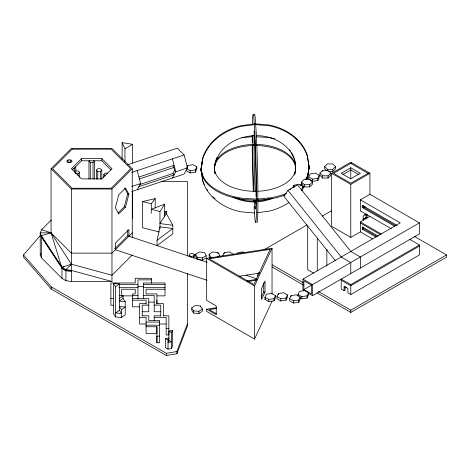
<?xml version="1.0" encoding="UTF-8"?>
<svg xmlns="http://www.w3.org/2000/svg" width="470" height="470" viewBox="0 0 470 470"><rect width="100%" height="100%" fill="white"/><g stroke="black" fill="none" stroke-linecap="round" stroke-linejoin="round"><path stroke-width="0.7" d="M142.228 315.816L148.779 315.816L148.779 320.505L159.612 320.505L159.612 342.765L156.904 342.765L156.904 326.756L146.07 326.756M156.904 300.183L156.904 303.561L163.454 303.561L163.454 315.957M252.22 135.272L252.243 142.692M252.343 123.71A54.144 1.78 88.7 0 1 253.824 117.635L254.952 133.803A54.144 1.78 88.7 0 1 256.497 187.148L256.497 210.037A54.144 1.78 88.7 0 1 254.952 219.208L254.029 206.553M254.2 115.044A54.144 1.78 88.7 0 1 255.175 117.6L256.303 133.774A54.144 1.78 88.7 0 1 257.848 187.119L257.848 210.002A54.144 1.78 88.7 0 1 256.832 222.298M285.39 194.856A54.144 31.261 0 0 1 271.172 198.804L257.243 200.197L243.166 199.456A54.144 31.261 0 0 1 203.369 178.259L200.96 170.216L202.241 160.987A54.144 31.261 0 0 1 202.758 159.771M200.96 170.216L201.354 167.714M201.577 166.309L202.241 162.091M308.631 164.817L309.166 166.597L307.885 174.722A54.144 31.261 0 0 1 305.294 179.528M309.166 166.597L307.885 175.827A54.144 31.261 0 0 1 306.07 179.452M254.417 212.951L241.087 211.829A54.144 44.174 -4 0 1 202.834 181.455L200.937 169.276L202.776 157.791A54.144 44.174 -4 0 1 241.034 125.637L255.04 123.804L269.04 124.985A54.144 44.174 -4 0 1 307.298 155.358L309.195 167.537L307.351 179.023M200.99 170.058L202.834 158.572A54.144 44.174 -4 0 1 241.087 126.418L255.093 124.585L269.093 125.766A54.144 44.174 -4 0 1 307.351 156.14L309.195 167.537M307.298 178.242L308.831 168.677M309.137 166.756L309.166 167.702M157.056 240.317L159.953 226.84L172.813 228.52L157.056 240.317L157.056 245.622L172.813 233.825L172.813 225.253L166.386 213.591L166.386 211.447L164.476 211.894M118.046 213.057L124.333 206.776L127.717 193.816L124.673 188.253M125.508 207.164L128.892 194.21L125.508 188.024L118.74 194.792L115.356 207.746L118.74 213.932L125.508 207.164L124.333 206.776M40.714 235.118L23.5 254.928L23.5 257.143L51.236 289.062L166.333 355.514L176.879 353.734L176.879 351.525L187.383 323.965M176.879 353.734L187.383 326.18L187.383 273.552M51.295 220.048L41.63 229.683L40.226 232.826L40.226 254.928L41.395 257.76L61.981 278.363L65.947 280.649L71.358 281.489L111.966 281.489L111.966 189.022L132.276 168.718L111.966 148.414L71.358 148.414L51.054 168.718L51.054 232.826L62.017 268.235L65.947 270.702L71.358 271.543M40.784 232.674L40.226 233.931L41.395 236.757L62.017 268.235M40.226 254.928L40.784 253.677M186.708 167.708L187.736 165.499L192.964 164.688L196.795 166.897L196.795 169.106L195.391 172.126L190.162 172.937L186.332 170.728M195.391 172.126L195.391 169.917L196.795 166.897M189.093 256.438L189.792 253.824L192.412 253.418L194.322 254.529L194.322 256.738L193.622 258.247L193.622 256.038L194.322 254.529M168.019 349.139L168.019 339.992L168.93 338.018L165.516 338.547L165.516 347.7L168.019 349.139L171.427 348.617L172.343 346.643L172.343 330.551L168.93 331.08L168.93 340.409L168.019 342.377L171.427 341.849L168.93 340.409M171.427 348.617L171.427 332.519L172.343 330.551M222.762 255.739L224.161 252.719L229.395 251.908L233.22 254.123M237.186 253.824L237.697 252.719L242.931 251.908L244.024 252.543M292.869 187.412L293.897 185.204L299.126 184.393L302.956 186.602L302.956 188.817L302.069 190.732M254.523 339.058L254.523 286.007L272.036 248.26L206.665 258.371L206.665 300.371L216.235 305.899L216.235 314.741L206.665 309.213L206.665 311.428L254.523 339.058L272.036 301.311M302.956 186.602L301.552 189.621L301.552 190.732M308.743 176.926L310.147 173.906L315.376 173.095L319.206 175.304L319.206 177.513L317.802 180.533L312.573 181.344L308.743 179.135L308.743 176.926L312.573 179.135L317.802 178.324L319.206 175.304M261.097 297.557L263.723 291.894L263.723 282.911M265.033 292.093L261.532 299.643L261.532 288.592L265.033 281.042L265.033 292.093L263.723 291.894M264.974 297.24L266.373 294.22L271.601 293.409L275.432 295.618L275.432 297.833L274.034 300.853L268.799 301.658L264.974 299.449L264.974 297.24L268.799 299.449L274.034 298.638L275.432 295.618M264.974 299.449L265.35 298.638M276.971 296.564L278.375 293.544L283.604 292.734L287.434 294.949L287.434 297.158L286.03 300.177L280.801 300.982L276.971 298.773L276.971 296.564L280.801 298.773L286.03 297.968L287.434 294.949M289.69 298.626L291.089 295.607L296.323 294.796L300.148 297.011L300.148 299.22L298.75 302.239L293.521 303.05L289.69 300.835L289.69 298.626L293.521 300.835L298.75 300.03L300.148 297.011M298.015 296.082L298.015 294.426L299.413 291.406L304.648 290.595L308.473 292.804L308.473 295.019L307.075 298.039L301.846 298.844L300.201 297.898M307.075 298.039L307.075 295.824L308.473 292.804M137.228 189.721L140.612 183.535L137.228 170.581M139.79 184.534L172.895 173.501L174.587 170.404L173.23 165.223M172.396 178.001L175.78 171.809L187.507 167.902L184.123 154.947L177.355 148.179L127.699 164.729M187.507 167.902L184.123 174.088L131.712 191.56M159.953 211.518L164.682 204.18L151.281 209.326L159.953 211.518L159.953 228.825M164.682 214.085L166.386 211.447M166.386 213.591L159.953 223.567L172.813 225.253M360.355 268.035L360.355 256.984L350.785 251.456L297.516 184.828L287.946 190.356L283.78 196.196L335.339 260.691M151.281 213.263L151.281 203.757L155.194 198.604L142.616 201.565L142.616 227.756L159.26 231.969M70.459 265.268L71.358 264.181L111.966 275.238L132.276 254.928M68.056 159.947L66.699 161.304L68.056 162.655L70.758 162.655L72.116 161.304L70.758 159.947L68.056 159.947L68.056 162.156L70.758 162.156L70.758 159.947M81.51 158.566L71.358 168.718L81.51 178.87L101.814 178.87L111.966 168.718L101.814 158.566L81.51 158.566L81.51 160.781L72.374 169.917M73.114 168.518L74.472 168.518L75.823 167.161L75.823 173.583M88.959 179.123L88.959 161.245L89.858 160.341M75.47 173.647L78.179 173.647L79.536 172.296L78.179 170.945L75.47 170.945M88.959 161.245L90.311 162.596L93.019 162.596L94.37 161.245L93.471 160.341M96.373 179.229L96.373 170.087L97.731 168.73L100.439 168.73L101.79 170.087L101.79 179.229M96.373 170.087L97.731 171.438L100.439 171.438L101.79 170.087M103.794 177.272L103.794 174.505L105.151 173.154L107.853 173.154M41.63 229.683L51.054 232.826L71.358 264.181L65.947 269.598L65.947 280.649M114.68 248.853L127.717 235.817L127.717 229.848M132.276 232.826L111.966 253.13L71.358 253.13L51.054 232.826L40.226 232.826L41.395 235.652L61.981 267.307L65.947 269.598L71.358 270.432L111.966 281.489M301.605 181.99L304.313 179.282L309.73 179.282L312.438 181.99L312.438 184.205L309.73 186.907L304.313 186.907L301.605 184.205L301.605 181.99L304.313 184.698L309.73 184.698L312.438 181.99M326.644 170.804L324.658 168.824L324.658 166.615L327.367 163.907L332.784 163.907L335.492 166.615L335.492 168.824L332.784 171.532L328.724 171.532M319.929 173.119L322.637 170.41L328.054 170.41L330.762 173.119L330.762 175.328L328.054 178.036L322.637 178.036L319.929 175.328L319.929 173.119L322.637 175.827L328.054 175.827L330.762 173.119M324.658 166.615L327.367 169.317L332.784 169.317L335.492 166.615M119.11 295.46L123.04 295.795L123.04 298.468L125.237 301.664L125.237 314.818L121.542 317.514L115.649 317.009L115.649 286.682L119.345 283.986L119.345 310.294L121.542 313.49L115.649 312.991L119.345 310.294M119.345 298.491L123.04 295.795M123.04 298.468L119.345 301.164L125.237 301.664M121.542 309.707L125.237 307.016L119.345 306.511L121.542 309.707L121.542 317.514M210.231 258.347L209.115 256.626L209.115 254.417L212.558 252.002L217.898 252.519L219.796 255.445L219.796 256.55M217.498 257.055L219.796 255.445M191.684 307.909L195.126 305.494L200.467 306.011L202.364 308.937L202.364 311.146L198.922 313.561L193.581 313.044L191.684 310.118L191.684 307.909L193.581 310.835L193.581 313.044M193.581 310.835L198.922 311.352L202.364 308.937M195.661 254.182L197.171 257.184L197.171 259.399L195.661 256.397L195.661 254.182L199.409 251.926L204.667 252.672L206.177 255.68L206.177 257.889L202.429 260.145L197.829 259.487M197.171 257.184L202.429 257.93L206.177 255.68M124.95 161.903L124.95 148.737L132.646 144.296L132.646 163.113M289.708 189.639L290.889 188.964M293.832 187.26L295.013 186.578M372.399 238.831L360.355 231.875L350.785 237.403L331.638 226.352L331.638 173.301L350.785 162.244L369.925 173.301L369.925 194.298L419.428 222.88L419.428 233.931L312.497 295.665L308.308 293.251M351.742 162.796L333.553 173.301L350.785 183.247L368.968 172.749M350.785 167.772L341.208 173.301L350.785 178.823L360.355 173.301L350.785 167.772L350.785 178.494M343.006 174.476L350.785 169.981L358.557 174.476M331.638 173.301L350.785 184.352L369.925 173.301M263.94 249.805L307.045 224.918M322.255 216.135L331.767 210.648M391.41 228.808L360.355 210.877L360.355 199.826L369.925 194.298M397.103 225.465L362.27 205.349L362.27 207.564L364.456 206.301M363.774 207.799L365.413 206.853M366.506 213.956L363.228 215.853L363.228 220.271M363.087 219.255L366.165 217.481M362.816 219.402L366.095 217.51L367.052 218.062L367.052 214.273M360.355 231.875L360.355 221.928L369.925 216.406M378.103 236.046L362.264 226.904L362.264 229.113L363.222 228.561L377.157 236.604M304.119 290.83L302.921 290.143L302.921 279.086L400.281 222.88L360.355 199.826M303.879 289.591L311.539 294.009L311.539 285.167L303.879 280.749L303.879 289.591L312.039 284.879M302.921 279.086L312.497 284.614L419.428 222.88M345.033 287.934L346.302 287.199M344.081 290.695L341.208 289.038L341.208 279.086L350.785 284.614L419.428 244.982L419.428 254.928L350.785 294.561L347.912 292.904L347.912 288.486L344.081 286.271L344.081 290.695L345.039 290.143L345.039 286.353M419.428 246.086L350.785 285.719L341.208 280.196M318.454 291.529L350.785 310.194L446.5 254.928L446.5 257.143L350.785 312.403L317.185 293.004M131.712 172.42L184.123 154.947M138.92 177.055L174.088 165.334M139.096 179.064L173.859 167.473M131.647 186.52L140.612 183.535M138.92 186.625L174.088 174.905L172.895 173.501M71.358 264.181L61.981 267.307L61.981 278.363M51.054 232.826L41.395 235.652L41.395 257.76M63.985 266.843L61.981 267.307L41.395 236.757M23.5 254.928L51.236 286.853L166.333 353.305L176.879 351.525M186.884 168.83L190.162 170.728L195.391 169.917M189.093 255.333L191.008 256.438L193.622 256.038M239.195 276.254L259.499 273.117L258.394 272.747M246.967 280.878L257.119 279.303M247.896 281.542L256.602 280.196M206.665 309.213L216.3 307.727M216.459 308.508L209.279 309.618L216.641 313.872M298.015 294.426L301.846 296.635L307.075 295.824M257.172 212.734L269.093 211.177A54.144 44.174 -4 0 0 288.909 202.517M241.745 137.728L252.883 136.617M200.96 169.112L203.369 177.155A54.144 31.261 0 0 0 243.166 198.352L257.243 199.092L271.172 197.7A54.144 31.261 0 0 0 286.753 193.199M71.358 270.432L65.947 270.702L61.981 268.399M254.388 124.209L255.739 124.18M256.567 199.656L257.918 199.627M81.51 160.781L101.814 160.781L110.955 169.917M161.11 181.485L187.383 181.485L187.383 256.033M51.054 168.718L71.358 189.022L111.966 189.022M151.487 279.862L137.951 279.862L137.951 298.808M119.315 284.556L137.951 284.55M143.362 284.55L165.023 284.55M137.951 286.494L143.65 286.494M118.981 287.681L137.951 287.681M143.362 287.681L165.023 287.681M165.023 289.244L146.07 289.244L146.07 293.932L156.904 293.932L156.904 304.137M132.534 295.495L137.951 295.495M143.368 295.495L154.195 295.495L154.195 311.757L160.746 311.757M123.117 295.871L133.104 295.871M157.004 295.871L165.023 295.871L165.023 282.987L143.362 282.987L143.368 298.808M110.879 298.62L113.587 298.62M132.534 298.62L148.779 298.62L148.779 311.757L142.228 311.757M132.534 300.183L146.07 300.183L146.07 304.161M148.42 302.128L154.195 302.128M146.07 303.561L139.525 303.561L139.525 324.006L146.07 324.006M148.779 305.124L142.228 305.124L142.228 316.034M154.195 305.124L160.746 305.124L160.746 316.034M113.587 305.253L110.879 305.253L110.879 282.993L135.243 282.987L135.243 278.299L151.487 278.299L151.487 283.181M139.661 306.816L132.534 306.816L132.534 293.932L135.243 293.932L135.243 289.244L121.689 289.244L121.689 295.871M160.746 315.816L154.195 315.816L154.195 320.693M163.454 315.816L168.865 315.816L168.865 334.951L166.157 334.951L166.157 317.379L154.195 317.379M139.525 317.379L146.07 317.379L146.07 333.389L156.904 333.389L156.904 326.756M146.07 322.068L159.612 322.068M159.824 324.006L166.157 324.006M146.07 325.193L159.612 325.193M166.157 328.319L168.865 328.319M159.612 336.132L156.904 336.132L156.904 342.765M256.385 136.799L266.96 137.358A54.144 31.261 0 0 1 274.803 138.744M115.649 317.009L113.452 313.813L113.452 283.486L119.345 283.986M213.686 257.601L211.012 257.343L209.115 254.417M122.13 159.236L122.13 142.668L132.646 144.296M142.616 201.565L151.281 203.757M127.717 193.816L128.892 194.21M127.717 235.817L207.235 262.325M246.057 275.267L257.149 278.963M206.976 280.284L115.356 249.746L115.356 243.113L128.892 229.577L128.892 236.21M350.785 163.354L368.01 173.301M414.17 236.263L446.5 254.928M363.228 207.012L395.529 225.659M362.27 207.564L394.571 226.211M409.905 239.488L419.428 244.982M364.726 214.508L366.371 215.454M360.355 221.928L381.27 234.007M360.355 223.033L380.635 234.747M362.264 229.113L376.2 237.156M313.69 273.146L307.709 269.692L307.709 226.129M272.177 264.81L303.238 282.746M272.177 267.025L303.238 284.955M206.665 258.371L254.523 286.007M168.93 331.08L171.427 332.519M165.516 338.547L168.019 339.992M103.794 174.505L105.151 175.862M174.587 170.404L175.78 171.809L172.396 158.854M287.946 190.356L341.208 256.984L350.785 262.507L350.785 273.563M113.452 283.486L115.649 286.682M122.13 142.668L124.95 148.737M200.937 169.276L202.776 180.674M255.04 123.804L255.093 124.585M252.255 145.494L252.284 149.695A54.144 1.78 88.7 0 0 253.301 191.09M366.095 214.349L366.095 217.51M363.228 205.349L363.228 207.482M363.228 227.063L363.228 228.955M350.785 184.352L350.785 237.403M350.785 284.614L350.785 294.561M350.785 310.194L350.785 312.403M332.784 169.317L332.784 171.532M328.054 175.827L328.054 178.036M327.367 169.317L327.367 170.98M326.856 249.317L326.856 266.055M322.637 170.41L322.637 171.515M322.637 175.827L322.637 178.036M317.802 178.324L317.802 180.533M317.279 238.102L317.279 270.855M312.573 179.135L312.573 181.344M312.497 284.614L312.497 295.665M309.73 184.698L309.73 186.907M304.313 184.698L304.313 186.907M301.846 296.635L301.846 298.844M298.75 300.03L298.75 302.239M293.897 185.204L293.897 186.308M293.521 300.835L293.521 303.05M291.089 295.607L291.089 296.711M286.03 297.968L286.03 300.177M280.801 298.773L280.801 300.982M278.375 293.544L278.375 294.649M274.034 298.638L274.034 300.853M272.036 248.26L272.036 294.044M268.799 299.449L268.799 301.658M257.842 273.223L257.842 275.878M257.243 199.092L257.243 200.197M224.161 252.719L224.161 253.824M217.898 252.519L217.898 253.624M202.429 257.93L202.429 260.145M200.467 306.011L200.467 307.116M198.922 311.352L198.922 313.561M191.008 256.438L191.008 257.548M190.162 170.728L190.162 172.937M187.736 165.499L187.736 166.603M166.333 353.305L166.333 355.514M164.682 204.18L164.682 216.229M155.194 198.604L155.194 208.11M132.646 192.066L132.646 218.433M132.276 168.718L132.276 237.814M101.814 158.566L101.814 160.781M100.439 171.438L100.439 179.176M97.731 171.438L97.731 179.176M94.37 161.245L94.37 179.123M93.019 162.596L93.019 179.047M90.311 162.596L90.311 179.047M79.536 172.296L79.536 177.184M78.179 173.647L78.179 175.745M74.472 168.518L74.472 172.085M71.358 189.022L71.358 281.489M51.236 286.853L51.236 289.062M302.11 184.44A54.144 31.261 0 0 1 301.147 185.374M302.11 183.329A54.144 31.261 0 0 1 300.118 185.192M256.561 144.425A40.608 23.447 0 0 1 295.671 167.496A40.608 23.447 0 0 1 257.801 191.249M256.385 191.29A40.608 23.447 0 0 1 214.455 168.072M214.502 166.721A40.608 23.447 0 0 1 255.157 144.407M295.554 170.775A40.608 23.447 0 0 1 294.385 174.817M215.143 173.26A40.608 23.447 0 0 1 214.455 169.177M255.157 145.512A40.608 23.447 0 0 0 214.502 167.825A40.608 33.129 -4 0 1 215.748 160.64M256.561 145.53A40.608 23.447 0 0 1 295.665 169.417M255.886 203.504A40.608 1.334 88.7 0 1 255.651 200.173M255.187 191.59A40.608 1.334 88.7 0 1 254.205 135.072M253.759 201.753A54.144 1.78 88.7 0 1 253.694 200.426M255.956 200.326A40.608 1.334 88.7 0 1 254.293 200.208M253.829 191.619A40.608 1.334 88.7 0 1 252.848 135.107M254.029 130.954A40.608 1.334 88.7 0 1 256.003 196.572M215.066 198.739A54.144 44.174 -4 0 1 212.892 196.719M207.775 190.632A54.144 44.174 -4 0 1 206.988 189.457M204.291 184.522A54.144 44.174 -4 0 1 202.999 181.32M295.612 167.49A40.608 33.129 -4 0 1 294.537 174.693M269.093 198.792A40.608 33.129 -4 0 1 258.054 201.013M256.638 201.113A40.608 33.129 -4 0 1 255.228 201.172M254.523 201.184A40.608 33.129 -4 0 1 236.287 197.858M214.861 173.583A40.608 33.129 -4 0 1 214.649 172.143M214.514 170.698A40.608 33.129 -4 0 1 214.461 169.259M215.977 159.941A40.608 33.129 -4 0 1 216.987 157.385M289.608 149.854A40.608 33.129 -4 0 1 290.431 150.976M291.559 152.721A40.608 33.129 -4 0 1 294.155 158.29M294.361 158.925A40.608 33.129 -4 0 1 295.612 166.774M304.237 186.138A54.144 44.174 -4 0 1 303.138 188.006M256.303 135.624A40.608 33.129 -4 0 1 295.466 171.156M272.43 198.375A40.608 33.129 -4 0 1 258.106 201.795M256.691 201.894A40.608 33.129 -4 0 1 255.28 201.947M254.581 201.965A40.608 33.129 -4 0 1 233.079 197.165M214.52 169.323A40.608 33.129 -4 0 1 254.2 135.666M270.127 249.364L253.824 284.497L209.279 258.776L270.127 249.364M72.139 149.196L52.617 168.718L72.139 188.241L111.184 188.241L130.713 168.718L111.184 149.196L72.139 149.196"/></g></svg>
